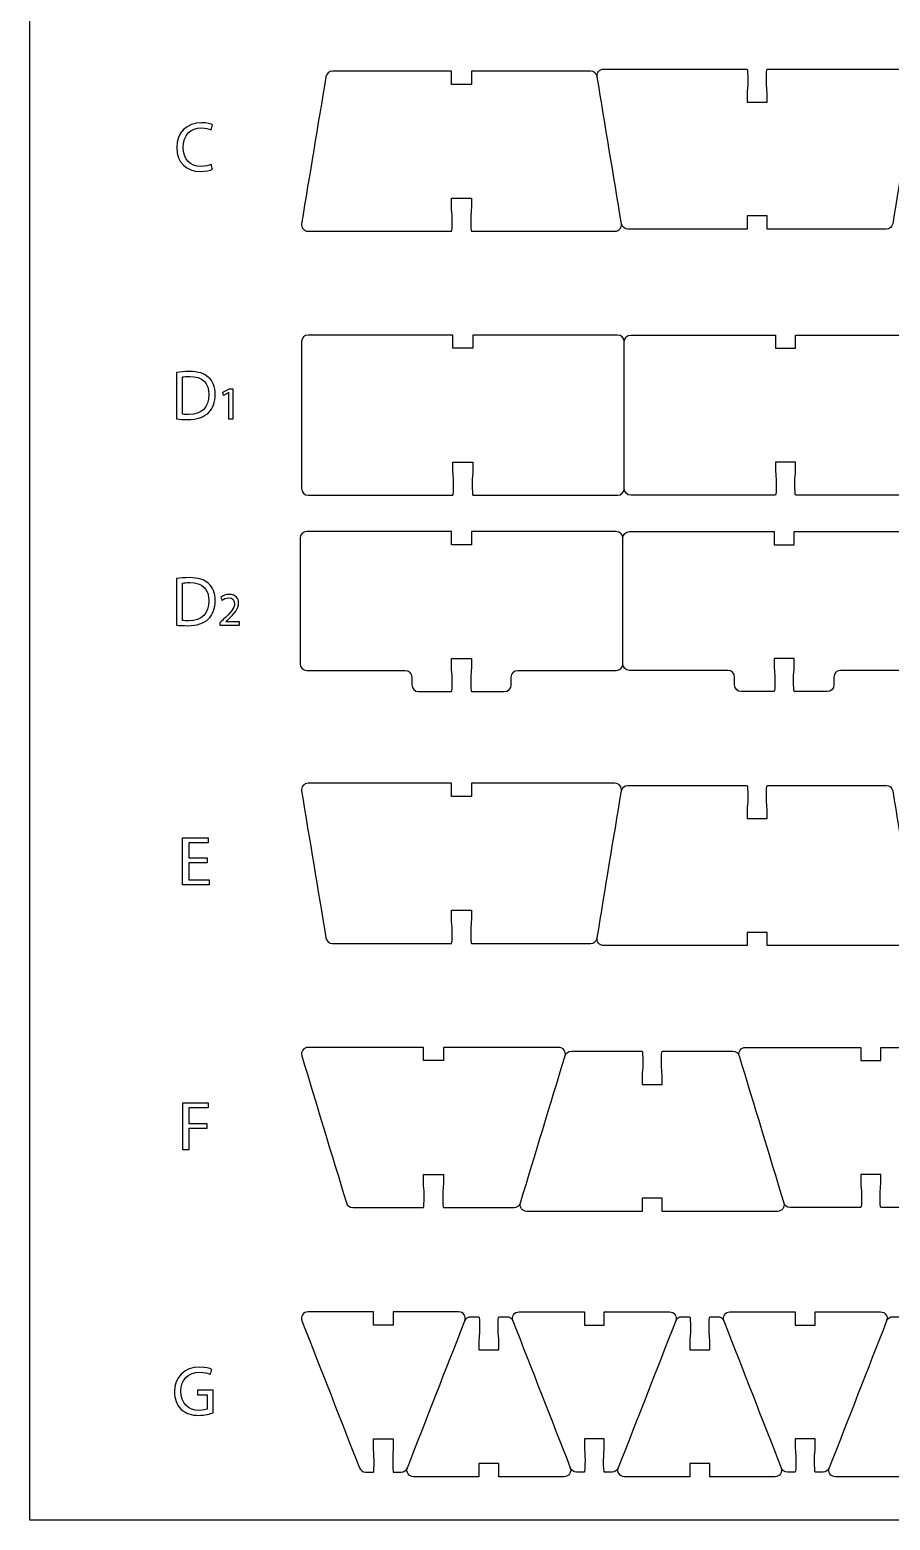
# Model space of a CAD drawing. Extents: x 0 to 580, y 0 to 450.
# Drawn here: x 0.2 to 130, y 0.2 to 225.2 of the extents above; entities that cross this region are included whole.
import ezdxf

# ---------------------------------------------------------------- set-up
doc = ezdxf.new("R2010")
doc.units = 0
doc.header["$MEASUREMENT"] = 0
doc.layers.add('DEFAULT', color=18, linetype='CONTINUOUS')

msp = doc.modelspace()

# ---------------------------------------------------------------- linework, layer by layer
at = {"layer": 'DEFAULT', "color": 18}
msp.add_lwpolyline([(580.18, 0.18), (0.18, 0.18), (0.18, 450.18), (580.18, 450.18)], close=True, dxfattribs=at)
at = {"layer": 'DEFAULT', "color": 6}
for points in [[(30.22, 170.42), (30.2, 170.42), (29.41, 169.98), (29.29, 170.46), (30.29, 170.99), (30.82, 170.99), (30.82, 166.41), (30.22, 166.41)], [(26.92, 99.41), (24.15, 99.41), (24.15, 96.84), (27.24, 96.84), (27.24, 96.07), (23.23, 96.07), (23.23, 103.2), (27.08, 103.2), (27.08, 102.43), (24.15, 102.43), (24.15, 100.18), (26.92, 100.18)], [(23.25, 63.2), (27.1, 63.2), (27.1, 62.43), (24.18, 62.43), (24.18, 60.06), (26.87, 60.06), (26.87, 59.3), (24.18, 59.3), (24.18, 56.07), (23.25, 56.07)]]:
    msp.add_lwpolyline(points, close=True, dxfattribs=at)
at = {"layer": 'DEFAULT', "color": 1}
for points, knots in [([(63.81, 216.93), (64.81, 216.93), (65.81, 216.93), (66.81, 216.93), (66.81, 217.59), (66.81, 218.26), (66.81, 218.93), (72.81, 218.93), (78.8, 218.93), (84.79, 218.93), (85.28, 218.93), (85.7, 218.58), (85.78, 218.1), (87, 210.7), (88.22, 203.31), (89.45, 195.91), (89.55, 195.31), (89.08, 194.76), (88.46, 194.76), (81.25, 194.76), (74.03, 194.76), (66.81, 194.76), (66.76, 194.76), (66.71, 195.54), (66.71, 196.51), (66.71, 197.47), (66.81, 198.08), (66.81, 198.26), (66.81, 198.75), (66.81, 199.25), (66.81, 199.75), (65.81, 199.75), (64.81, 199.75), (63.81, 199.75), (63.81, 199.25), (63.81, 198.75), (63.81, 198.26), (63.81, 198.08), (63.91, 197.47), (63.91, 196.51), (63.91, 195.54), (63.87, 194.76), (63.81, 194.76), (56.6, 194.76), (49.38, 194.76), (42.16, 194.76), (41.55, 194.76), (41.08, 195.31), (41.18, 195.91), (42.4, 203.31), (43.63, 210.7), (44.85, 218.1), (44.93, 218.58), (45.35, 218.93), (45.83, 218.93), (51.83, 218.93), (57.82, 218.93), (63.81, 218.93), (63.81, 218.26), (63.81, 217.59), (63.81, 216.93)], [5.67, 5.67, 5.67, 5.67, 14.17, 14.17, 14.17, 19.84, 19.84, 19.84, 70.81, 70.81, 70.81, 71.81, 71.81, 71.81, 135.545881, 135.545881, 135.545881, 136.545881, 136.545881, 136.545881, 197.915881, 197.915881, 197.915881, 198.915881, 198.915881, 198.915881, 199.915881, 199.915881, 199.915881, 204.165881, 204.165881, 204.165881, 212.665881, 212.665881, 212.665881, 216.915881, 216.915881, 216.915881, 217.915881, 217.915881, 217.915881, 218.915881, 218.915881, 218.915881, 280.285881, 280.285881, 280.285881, 281.285881, 281.285881, 281.285881, 345.021762, 345.021762, 345.021762, 346.021762, 346.021762, 346.021762, 396.991762, 396.991762, 396.991762, 402.661762, 402.661762, 402.661762, 402.661762]), ([(85.78, 218.1), (85.68, 218.7), (86.15, 219.25), (86.76, 219.25), (93.98, 219.25), (101.19, 219.25), (108.41, 219.25), (108.46, 219.25), (108.51, 218.47), (108.51, 217.5), (108.51, 216.54), (108.41, 215.93), (108.41, 215.75), (108.41, 215.25), (108.41, 214.75), (108.41, 214.25), (109.41, 214.25), (110.41, 214.25), (111.41, 214.25), (111.41, 214.75), (111.41, 215.25), (111.41, 215.75), (111.41, 215.93), (111.31, 216.54), (111.31, 217.5), (111.31, 218.47), (111.35, 219.25), (111.41, 219.25), (118.62, 219.25), (125.84, 219.25), (133.06, 219.25), (133.67, 219.25), (134.14, 218.7), (134.04, 218.1), (132.82, 210.7), (131.59, 203.31), (130.37, 195.91), (130.29, 195.43), (129.88, 195.08), (129.39, 195.08), (123.4, 195.08), (117.4, 195.08), (111.41, 195.08), (111.41, 195.75), (111.41, 196.41), (111.41, 197.08), (110.41, 197.08), (109.41, 197.08), (108.41, 197.08), (108.41, 196.41), (108.41, 195.75), (108.41, 195.08), (102.42, 195.08), (96.42, 195.08), (90.43, 195.08), (89.94, 195.08), (89.53, 195.43), (89.45, 195.91)], [0, 0, 0, 0, 1, 1, 1, 62.37, 62.37, 62.37, 63.37, 63.37, 63.37, 64.37, 64.37, 64.37, 68.62, 68.62, 68.62, 77.12, 77.12, 77.12, 81.37, 81.37, 81.37, 82.37, 82.37, 82.37, 83.37, 83.37, 83.37, 144.74, 144.74, 144.74, 145.74, 145.74, 145.74, 209.475881, 209.475881, 209.475881, 210.475881, 210.475881, 210.475881, 261.445881, 261.445881, 261.445881, 267.115881, 267.115881, 267.115881, 275.615881, 275.615881, 275.615881, 281.285881, 281.285881, 281.285881, 332.255881, 332.255881, 332.255881, 333.255881, 333.255881, 333.255881, 333.255881]), ([(64.02, 177.09), (65.02, 177.09), (66.02, 177.09), (67.02, 177.09), (67.02, 177.76), (67.02, 178.43), (67.02, 179.09), (74.3, 179.09), (81.59, 179.09), (88.87, 179.09), (89.42, 179.09), (89.86, 178.65), (89.86, 178.1), (89.86, 170.7), (89.86, 163.31), (89.86, 155.91), (89.86, 155.36), (89.42, 154.92), (88.87, 154.92), (81.59, 154.92), (74.3, 154.92), (67.02, 154.92), (66.96, 154.92), (66.92, 155.7), (66.92, 156.67), (66.92, 157.64), (67.02, 158.25), (67.02, 158.42), (67.02, 158.92), (67.02, 159.42), (67.02, 159.92), (66.02, 159.92), (65.02, 159.92), (64.02, 159.92), (64.02, 159.42), (64.02, 158.92), (64.02, 158.42), (64.02, 158.25), (64.12, 157.64), (64.12, 156.67), (64.12, 155.7), (64.07, 154.92), (64.02, 154.92), (56.73, 154.92), (49.45, 154.92), (42.16, 154.92), (41.61, 154.92), (41.17, 155.36), (41.17, 155.91), (41.17, 163.31), (41.17, 170.7), (41.17, 178.1), (41.17, 178.65), (41.61, 179.09), (42.16, 179.09), (49.45, 179.09), (56.73, 179.09), (64.02, 179.09), (64.02, 178.43), (64.02, 177.76), (64.02, 177.09)], [5.67, 5.67, 5.67, 5.67, 14.17, 14.17, 14.17, 19.84, 19.84, 19.84, 81.79, 81.79, 81.79, 82.79, 82.79, 82.79, 145.67, 145.67, 145.67, 146.67, 146.67, 146.67, 208.62, 208.62, 208.62, 209.62, 209.62, 209.62, 210.62, 210.62, 210.62, 214.87, 214.87, 214.87, 223.37, 223.37, 223.37, 227.62, 227.62, 227.62, 228.62, 228.62, 228.62, 229.62, 229.62, 229.62, 291.57, 291.57, 291.57, 292.57, 292.57, 292.57, 355.45, 355.45, 355.45, 356.45, 356.45, 356.45, 418.4, 418.4, 418.4, 424.07, 424.07, 424.07, 424.07]), ([(89.86, 178.1), (89.86, 178.65), (90.31, 179.09), (90.86, 179.09), (98.14, 179.09), (105.43, 179.09), (112.71, 179.09), (112.71, 178.43), (112.71, 177.76), (112.71, 177.09), (113.71, 177.09), (114.71, 177.09), (115.71, 177.09), (115.71, 177.76), (115.71, 178.43), (115.71, 179.09), (123, 179.09), (130.28, 179.09), (137.57, 179.09), (138.12, 179.09), (138.56, 178.65), (138.56, 178.1), (138.56, 170.7), (138.56, 163.31), (138.56, 155.91), (138.56, 155.36), (138.12, 154.92), (137.57, 154.92), (130.28, 154.92), (123, 154.92), (115.71, 154.92), (115.66, 154.92), (115.61, 155.7), (115.61, 156.67), (115.61, 157.64), (115.71, 158.25), (115.71, 158.42), (115.71, 158.92), (115.71, 159.42), (115.71, 159.92), (114.71, 159.92), (113.71, 159.92), (112.71, 159.92), (112.71, 159.42), (112.71, 158.92), (112.71, 158.42), (112.71, 158.25), (112.81, 157.64), (112.81, 156.67), (112.81, 155.7), (112.77, 154.92), (112.71, 154.92), (105.43, 154.92), (98.14, 154.92), (90.86, 154.92), (90.31, 154.92), (89.86, 155.36), (89.86, 155.91)], [0, 0, 0, 0, 1, 1, 1, 62.95, 62.95, 62.95, 68.62, 68.62, 68.62, 77.12, 77.12, 77.12, 82.79, 82.79, 82.79, 144.74, 144.74, 144.74, 145.74, 145.74, 145.74, 208.62, 208.62, 208.62, 209.62, 209.62, 209.62, 271.57, 271.57, 271.57, 272.57, 272.57, 272.57, 273.57, 273.57, 273.57, 277.82, 277.82, 277.82, 286.32, 286.32, 286.32, 290.57, 290.57, 290.57, 291.57, 291.57, 291.57, 292.57, 292.57, 292.57, 354.52, 354.52, 354.52, 355.52, 355.52, 355.52, 355.52]), ([(89.66, 148.44), (89.66, 142.12), (89.66, 135.79), (89.66, 129.47), (89.66, 128.91), (89.22, 128.47), (88.66, 128.47), (83.71, 128.47), (78.76, 128.47), (73.82, 128.47), (73.26, 128.47), (72.81, 128.02), (72.81, 127.47), (72.81, 127.07), (72.81, 126.67), (72.81, 126.27), (72.81, 125.71), (72.37, 125.27), (71.81, 125.27), (70.15, 125.27), (68.48, 125.27), (66.81, 125.27), (66.76, 125.27), (66.71, 126.05), (66.71, 127.02), (66.71, 127.98), (66.81, 128.59), (66.81, 128.77), (66.81, 129.26), (66.81, 129.76), (66.81, 130.26), (65.81, 130.26), (64.81, 130.26), (63.81, 130.26), (63.81, 129.76), (63.81, 129.26), (63.81, 128.77), (63.81, 128.59), (63.91, 127.98), (63.91, 127.02), (63.91, 126.05), (63.87, 125.27), (63.81, 125.27), (62.15, 125.27), (60.48, 125.27), (58.81, 125.27), (58.26, 125.27), (57.82, 125.71), (57.82, 126.27), (57.82, 126.67), (57.82, 127.07), (57.82, 127.47), (57.82, 128.02), (57.37, 128.47), (56.81, 128.47), (51.87, 128.47), (46.92, 128.47), (41.97, 128.47), (41.41, 128.47), (40.96, 128.91), (40.96, 129.47), (40.96, 135.79), (40.96, 142.12), (40.96, 148.44), (40.96, 148.99), (41.41, 149.44), (41.96, 149.44), (49.24, 149.44), (56.53, 149.44), (63.81, 149.44), (63.81, 148.77), (63.81, 148.1), (63.81, 147.44), (64.81, 147.44), (65.81, 147.44), (66.81, 147.44), (66.81, 148.1), (66.81, 148.77), (66.81, 149.44), (74.1, 149.44), (81.38, 149.44), (88.67, 149.44), (89.22, 149.44), (89.66, 148.99), (89.66, 148.44)], [1, 1, 1, 1, 54.79, 54.79, 54.79, 55.79, 55.79, 55.79, 97.88, 97.88, 97.88, 98.88, 98.88, 98.88, 102.28, 102.28, 102.28, 103.28, 103.28, 103.28, 117.46, 117.46, 117.46, 118.46, 118.46, 118.46, 119.46, 119.46, 119.46, 123.71, 123.71, 123.71, 132.21, 132.21, 132.21, 136.46, 136.46, 136.46, 137.46, 137.46, 137.46, 138.46, 138.46, 138.46, 152.63, 152.63, 152.63, 153.63, 153.63, 153.63, 157.03, 157.03, 157.03, 158.03, 158.03, 158.03, 200.12, 200.12, 200.12, 201.12, 201.12, 201.12, 254.91, 254.91, 254.91, 255.91, 255.91, 255.91, 317.86, 317.86, 317.86, 323.53, 323.53, 323.53, 332.03, 332.03, 332.03, 337.7, 337.7, 337.7, 399.65, 399.65, 399.65, 400.65, 400.65, 400.65, 400.65]), ([(89.66, 148.44), (89.66, 148.99), (90.11, 149.44), (90.66, 149.44), (97.94, 149.44), (105.23, 149.44), (112.51, 149.44), (112.51, 148.77), (112.51, 148.1), (112.51, 147.44), (113.51, 147.44), (114.51, 147.44), (115.51, 147.44), (115.51, 148.1), (115.51, 148.77), (115.51, 149.44), (122.79, 149.44), (130.08, 149.44), (137.36, 149.44), (137.91, 149.44), (138.36, 148.99), (138.36, 148.44), (138.36, 142.12), (138.36, 135.79), (138.36, 129.47), (138.36, 128.91), (137.91, 128.47), (137.36, 128.47), (132.41, 128.47), (127.46, 128.47), (122.51, 128.47), (121.96, 128.47), (121.51, 128.02), (121.51, 127.47), (121.51, 127.07), (121.51, 126.67), (121.51, 126.27), (121.51, 125.71), (121.06, 125.27), (120.51, 125.27), (118.84, 125.27), (117.18, 125.27), (115.51, 125.27), (115.46, 125.27), (115.41, 126.05), (115.41, 127.02), (115.41, 127.98), (115.51, 128.59), (115.51, 128.77), (115.51, 129.26), (115.51, 129.76), (115.51, 130.26), (114.51, 130.26), (113.51, 130.26), (112.51, 130.26), (112.51, 129.76), (112.51, 129.26), (112.51, 128.77), (112.51, 128.59), (112.61, 127.98), (112.61, 127.02), (112.61, 126.05), (112.56, 125.27), (112.51, 125.27), (110.84, 125.27), (109.18, 125.27), (107.51, 125.27), (106.96, 125.27), (106.51, 125.71), (106.51, 126.27), (106.51, 126.67), (106.51, 127.07), (106.51, 127.47), (106.51, 128.02), (106.07, 128.47), (105.51, 128.47), (100.56, 128.47), (95.61, 128.47), (90.66, 128.47), (90.11, 128.47), (89.66, 128.91), (89.66, 129.47)], [0, 0, 0, 0, 1, 1, 1, 62.95, 62.95, 62.95, 68.62, 68.62, 68.62, 77.12, 77.12, 77.12, 82.79, 82.79, 82.79, 144.74, 144.74, 144.74, 145.74, 145.74, 145.74, 199.53, 199.53, 199.53, 200.53, 200.53, 200.53, 242.62, 242.62, 242.62, 243.62, 243.62, 243.62, 247.02, 247.02, 247.02, 248.02, 248.02, 248.02, 262.2, 262.2, 262.2, 263.2, 263.2, 263.2, 264.2, 264.2, 264.2, 268.45, 268.45, 268.45, 276.95, 276.95, 276.95, 281.2, 281.2, 281.2, 282.2, 282.2, 282.2, 283.2, 283.2, 283.2, 297.37, 297.37, 297.37, 298.37, 298.37, 298.37, 301.77, 301.77, 301.77, 302.77, 302.77, 302.77, 344.86, 344.86, 344.86, 345.86, 345.86, 345.86, 345.86]), ([(63.81, 109.43), (64.81, 109.43), (65.81, 109.43), (66.81, 109.43), (66.81, 110.09), (66.81, 110.76), (66.81, 111.42), (74.03, 111.42), (81.25, 111.42), (88.46, 111.42), (89.08, 111.42), (89.55, 110.87), (89.44, 110.27), (88.22, 102.87), (87, 95.48), (85.78, 88.08), (85.69, 87.6), (85.28, 87.25), (84.79, 87.25), (78.8, 87.25), (72.81, 87.25), (66.81, 87.25), (66.76, 87.25), (66.71, 88.03), (66.71, 89), (66.71, 89.97), (66.81, 90.58), (66.81, 90.75), (66.81, 91.25), (66.81, 91.75), (66.81, 92.25), (65.81, 92.25), (64.81, 92.25), (63.81, 92.25), (63.81, 91.75), (63.81, 91.25), (63.81, 90.75), (63.81, 90.58), (63.91, 89.97), (63.91, 89), (63.91, 88.03), (63.87, 87.25), (63.81, 87.25), (57.82, 87.25), (51.83, 87.25), (45.83, 87.25), (45.35, 87.25), (44.93, 87.6), (44.85, 88.08), (43.63, 95.48), (42.4, 102.87), (41.18, 110.27), (41.08, 110.87), (41.55, 111.42), (42.16, 111.42), (49.38, 111.42), (56.6, 111.42), (63.81, 111.42), (63.81, 110.76), (63.81, 110.09), (63.81, 109.43)], [5.66, 5.66, 5.66, 5.66, 14.17, 14.17, 14.17, 19.83, 19.83, 19.83, 81.2, 81.2, 81.2, 82.2, 82.2, 82.2, 145.934248, 145.934248, 145.934248, 146.934248, 146.934248, 146.934248, 197.894248, 197.894248, 197.894248, 198.894248, 198.894248, 198.894248, 199.894248, 199.894248, 199.894248, 204.154248, 204.154248, 204.154248, 212.664248, 212.664248, 212.664248, 216.924248, 216.924248, 216.924248, 217.924248, 217.924248, 217.924248, 218.924248, 218.924248, 218.924248, 269.884248, 269.884248, 269.884248, 270.884248, 270.884248, 270.884248, 334.618497, 334.618497, 334.618497, 335.618497, 335.618497, 335.618497, 396.988497, 396.988497, 396.988497, 402.648497, 402.648497, 402.648497, 402.648497]), ([(89.44, 110.27), (89.53, 110.75), (89.94, 111.1), (90.43, 111.1), (96.42, 111.1), (102.41, 111.1), (108.41, 111.1), (108.46, 111.1), (108.51, 110.32), (108.51, 109.35), (108.51, 108.38), (108.41, 107.77), (108.41, 107.6), (108.41, 107.1), (108.41, 106.6), (108.41, 106.1), (109.41, 106.1), (110.41, 106.1), (111.41, 106.1), (111.41, 106.6), (111.41, 107.1), (111.41, 107.6), (111.41, 107.77), (111.31, 108.38), (111.31, 109.35), (111.31, 110.32), (111.35, 111.1), (111.41, 111.1), (117.4, 111.1), (123.39, 111.1), (129.39, 111.1), (129.87, 111.1), (130.29, 110.75), (130.37, 110.27), (131.59, 102.87), (132.82, 95.48), (134.04, 88.08), (134.14, 87.48), (133.67, 86.93), (133.06, 86.93), (125.84, 86.93), (118.63, 86.93), (111.41, 86.93), (111.41, 87.59), (111.41, 88.26), (111.41, 88.92), (110.41, 88.92), (109.41, 88.92), (108.41, 88.92), (108.41, 88.26), (108.41, 87.59), (108.41, 86.93), (101.19, 86.93), (93.97, 86.93), (86.76, 86.93), (86.14, 86.93), (85.67, 87.48), (85.78, 88.08)], [0, 0, 0, 0, 1, 1, 1, 51.96, 51.96, 51.96, 52.96, 52.96, 52.96, 53.96, 53.96, 53.96, 58.22, 58.22, 58.22, 66.73, 66.73, 66.73, 70.99, 70.99, 70.99, 71.99, 71.99, 71.99, 72.99, 72.99, 72.99, 123.95, 123.95, 123.95, 124.95, 124.95, 124.95, 188.684248, 188.684248, 188.684248, 189.684248, 189.684248, 189.684248, 251.054248, 251.054248, 251.054248, 256.714248, 256.714248, 256.714248, 265.224248, 265.224248, 265.224248, 270.884248, 270.884248, 270.884248, 332.254248, 332.254248, 332.254248, 333.254248, 333.254248, 333.254248, 333.254248]), ([(59.57, 69.55), (60.57, 69.55), (61.57, 69.55), (62.57, 69.55), (62.57, 70.22), (62.57, 70.89), (62.57, 71.55), (68.38, 71.55), (74.18, 71.55), (79.98, 71.55), (80.65, 71.55), (81.13, 70.91), (80.94, 70.27), (78.69, 62.87), (76.45, 55.48), (74.21, 48.09), (74.08, 47.67), (73.7, 47.38), (73.26, 47.38), (69.7, 47.38), (66.14, 47.38), (62.57, 47.38), (62.52, 47.38), (62.47, 48.16), (62.47, 49.13), (62.47, 50.1), (62.57, 50.71), (62.57, 50.88), (62.57, 51.38), (62.57, 51.88), (62.57, 52.38), (61.57, 52.38), (60.57, 52.38), (59.57, 52.38), (59.57, 51.88), (59.57, 51.38), (59.57, 50.88), (59.57, 50.71), (59.68, 50.1), (59.68, 49.13), (59.68, 48.16), (59.63, 47.38), (59.57, 47.38), (56.01, 47.38), (52.45, 47.38), (48.89, 47.38), (48.45, 47.38), (48.07, 47.67), (47.94, 48.09), (45.7, 55.48), (43.45, 62.87), (41.21, 70.27), (41.02, 70.91), (41.5, 71.55), (42.16, 71.55), (47.97, 71.55), (53.77, 71.55), (59.57, 71.55), (59.57, 70.89), (59.57, 70.22), (59.57, 69.55)], [5.66, 5.66, 5.66, 5.66, 14.17, 14.17, 14.17, 19.83, 19.83, 19.83, 69.18, 69.18, 69.18, 70.18, 70.18, 70.18, 135.878568, 135.878568, 135.878568, 136.878568, 136.878568, 136.878568, 167.158568, 167.158568, 167.158568, 168.158568, 168.158568, 168.158568, 169.158568, 169.158568, 169.158568, 173.418568, 173.418568, 173.418568, 181.928568, 181.928568, 181.928568, 186.188568, 186.188568, 186.188568, 187.188568, 187.188568, 187.188568, 188.188568, 188.188568, 188.188568, 218.468568, 218.468568, 218.468568, 219.468568, 219.468568, 219.468568, 285.167135, 285.167135, 285.167135, 286.167135, 286.167135, 286.167135, 335.517135, 335.517135, 335.517135, 341.177135, 341.177135, 341.177135, 341.177135]), ([(80.94, 70.27), (81.06, 70.69), (81.45, 70.98), (81.89, 70.98), (85.45, 70.98), (89.01, 70.98), (92.57, 70.98), (92.63, 70.98), (92.67, 70.19), (92.67, 69.23), (92.67, 68.26), (92.57, 67.65), (92.57, 67.48), (92.57, 66.98), (92.57, 66.47), (92.57, 65.97), (93.57, 65.97), (94.57, 65.97), (95.57, 65.97), (95.57, 66.47), (95.57, 66.98), (95.57, 67.48), (95.57, 67.65), (95.47, 68.26), (95.47, 69.23), (95.47, 70.19), (95.52, 70.98), (95.57, 70.98), (99.13, 70.98), (102.7, 70.98), (106.26, 70.98), (106.69, 70.98), (107.08, 70.69), (107.21, 70.27), (109.45, 62.87), (111.69, 55.48), (113.94, 48.09), (114.13, 47.45), (113.65, 46.8), (112.98, 46.8), (107.18, 46.8), (101.38, 46.8), (95.57, 46.8), (95.57, 47.47), (95.57, 48.13), (95.57, 48.8), (94.57, 48.8), (93.57, 48.8), (92.57, 48.8), (92.57, 48.13), (92.57, 47.47), (92.57, 46.8), (86.77, 46.8), (80.97, 46.8), (75.16, 46.8), (74.5, 46.8), (74.02, 47.45), (74.21, 48.09)], [0, 0, 0, 0, 1, 1, 1, 31.28, 31.28, 31.28, 32.28, 32.28, 32.28, 33.28, 33.28, 33.28, 37.54, 37.54, 37.54, 46.05, 46.05, 46.05, 50.31, 50.31, 50.31, 51.31, 51.31, 51.31, 52.31, 52.31, 52.31, 82.59, 82.59, 82.59, 83.59, 83.59, 83.59, 149.288568, 149.288568, 149.288568, 150.288568, 150.288568, 150.288568, 199.638568, 199.638568, 199.638568, 205.298568, 205.298568, 205.298568, 213.808568, 213.808568, 213.808568, 219.468568, 219.468568, 219.468568, 268.818568, 268.818568, 268.818568, 269.818568, 269.818568, 269.818568, 269.818568]), ([(107.21, 70.27), (107.01, 70.91), (107.49, 71.55), (108.16, 71.55), (113.96, 71.55), (119.77, 71.55), (125.57, 71.55), (125.57, 70.89), (125.57, 70.22), (125.57, 69.55), (126.57, 69.55), (127.57, 69.55), (128.57, 69.55), (128.57, 70.22), (128.57, 70.89), (128.57, 71.55), (134.38, 71.55), (140.18, 71.55), (145.98, 71.55), (146.65, 71.55), (147.13, 70.91), (146.93, 70.27), (144.69, 62.87), (142.45, 55.48), (140.21, 48.09), (140.08, 47.67), (139.7, 47.38), (139.25, 47.38), (135.69, 47.38), (132.13, 47.38), (128.57, 47.38), (128.52, 47.38), (128.47, 48.16), (128.47, 49.13), (128.47, 50.1), (128.57, 50.71), (128.57, 50.88), (128.57, 51.38), (128.57, 51.88), (128.57, 52.38), (127.57, 52.38), (126.57, 52.38), (125.57, 52.38), (125.57, 51.88), (125.57, 51.38), (125.57, 50.88), (125.57, 50.71), (125.67, 50.1), (125.67, 49.13), (125.67, 48.16), (125.63, 47.38), (125.57, 47.38), (122.01, 47.38), (118.45, 47.38), (114.89, 47.38), (114.45, 47.38), (114.06, 47.67), (113.94, 48.09)], [0, 0, 0, 0, 1, 1, 1, 50.35, 50.35, 50.35, 56.01, 56.01, 56.01, 64.52, 64.52, 64.52, 70.18, 70.18, 70.18, 119.53, 119.53, 119.53, 120.53, 120.53, 120.53, 186.228568, 186.228568, 186.228568, 187.228568, 187.228568, 187.228568, 217.508568, 217.508568, 217.508568, 218.508568, 218.508568, 218.508568, 219.508568, 219.508568, 219.508568, 223.768568, 223.768568, 223.768568, 232.278568, 232.278568, 232.278568, 236.538568, 236.538568, 236.538568, 237.538568, 237.538568, 237.538568, 238.538568, 238.538568, 238.538568, 268.818568, 268.818568, 268.818568, 269.818568, 269.818568, 269.818568, 269.818568]), ([(52.03, 29.63), (53.02, 29.63), (54.02, 29.63), (55.02, 29.63), (55.02, 30.3), (55.02, 30.96), (55.02, 31.63), (58.31, 31.63), (61.6, 31.63), (64.89, 31.63), (65.59, 31.63), (66.07, 30.92), (65.82, 30.27), (62.93, 22.88), (60.04, 15.48), (57.15, 8.09), (57, 7.71), (56.63, 7.45), (56.22, 7.45), (55.82, 7.45), (55.42, 7.45), (55.02, 7.45), (54.97, 7.45), (54.93, 8.24), (54.93, 9.2), (54.93, 10.17), (55.02, 10.78), (55.02, 10.95), (55.02, 11.46), (55.02, 11.96), (55.02, 12.46), (54.02, 12.46), (53.02, 12.46), (52.03, 12.46), (52.03, 11.96), (52.03, 11.46), (52.03, 10.95), (52.03, 10.78), (52.12, 10.17), (52.12, 9.2), (52.12, 8.24), (52.08, 7.45), (52.03, 7.45), (51.63, 7.45), (51.23, 7.45), (50.83, 7.45), (50.42, 7.45), (50.05, 7.71), (49.9, 8.09), (47.01, 15.48), (44.13, 22.88), (41.24, 30.27), (40.98, 30.92), (41.46, 31.63), (42.16, 31.63), (45.45, 31.63), (48.74, 31.63), (52.03, 31.63), (52.03, 30.96), (52.03, 30.3), (52.03, 29.63)], [5.66, 5.66, 5.66, 5.66, 14.16, 14.16, 14.16, 19.82, 19.82, 19.82, 47.78, 47.78, 47.78, 48.78, 48.78, 48.78, 116.280532, 116.280532, 116.280532, 117.280532, 117.280532, 117.280532, 120.670532, 120.670532, 120.670532, 121.670532, 121.670532, 121.670532, 122.670532, 122.670532, 122.670532, 126.930532, 126.930532, 126.930532, 135.430532, 135.430532, 135.430532, 139.690532, 139.690532, 139.690532, 140.690532, 140.690532, 140.690532, 141.690532, 141.690532, 141.690532, 145.080532, 145.080532, 145.080532, 146.080532, 146.080532, 146.080532, 213.577424, 213.577424, 213.577424, 214.577424, 214.577424, 214.577424, 242.537424, 242.537424, 242.537424, 248.197424, 248.197424, 248.197424, 248.197424]), ([(73.06, 30.27), (72.8, 30.92), (73.29, 31.63), (73.99, 31.63), (77.27, 31.63), (80.56, 31.63), (83.85, 31.63), (83.85, 30.96), (83.85, 30.3), (83.85, 29.63), (84.85, 29.63), (85.85, 29.63), (86.85, 29.63), (86.85, 30.3), (86.85, 30.96), (86.85, 31.63), (90.14, 31.63), (93.42, 31.63), (96.71, 31.63), (97.41, 31.63), (97.89, 30.92), (97.64, 30.27), (94.75, 22.88), (91.86, 15.48), (88.97, 8.09), (88.82, 7.71), (88.46, 7.45), (88.04, 7.45), (87.65, 7.45), (87.25, 7.45), (86.85, 7.45), (86.8, 7.45), (86.75, 8.24), (86.75, 9.2), (86.75, 10.17), (86.85, 10.78), (86.85, 10.95), (86.85, 11.46), (86.85, 11.96), (86.85, 12.46), (85.85, 12.46), (84.85, 12.46), (83.85, 12.46), (83.85, 11.96), (83.85, 11.46), (83.85, 10.95), (83.85, 10.78), (83.95, 10.17), (83.95, 9.2), (83.95, 8.24), (83.91, 7.45), (83.85, 7.45), (83.45, 7.45), (83.05, 7.45), (82.65, 7.45), (82.24, 7.45), (81.87, 7.71), (81.73, 8.09)], [0, 0, 0, 0, 1, 1, 1, 28.96, 28.96, 28.96, 34.62, 34.62, 34.62, 43.12, 43.12, 43.12, 48.78, 48.78, 48.78, 76.74, 76.74, 76.74, 77.74, 77.74, 77.74, 145.240532, 145.240532, 145.240532, 146.240532, 146.240532, 146.240532, 149.630532, 149.630532, 149.630532, 150.630532, 150.630532, 150.630532, 151.630532, 151.630532, 151.630532, 155.890532, 155.890532, 155.890532, 164.390532, 164.390532, 164.390532, 168.650532, 168.650532, 168.650532, 169.650532, 169.650532, 169.650532, 170.650532, 170.650532, 170.650532, 174.040532, 174.040532, 174.040532, 175.040532, 175.040532, 175.040532, 175.040532]), ([(104.89, 30.27), (104.63, 30.92), (105.11, 31.63), (105.81, 31.63), (109.1, 31.63), (112.39, 31.63), (115.67, 31.63), (115.67, 30.96), (115.67, 30.3), (115.67, 29.63), (116.67, 29.63), (117.67, 29.63), (118.67, 29.63), (118.67, 30.3), (118.67, 30.96), (118.67, 31.63), (121.96, 31.63), (125.25, 31.63), (128.54, 31.63), (129.24, 31.63), (129.72, 30.92), (129.46, 30.27), (126.57, 22.88), (123.69, 15.48), (120.8, 8.09), (120.65, 7.71), (120.28, 7.45), (119.87, 7.45), (119.47, 7.45), (119.07, 7.45), (118.67, 7.45), (118.62, 7.45), (118.57, 8.24), (118.57, 9.2), (118.57, 10.17), (118.67, 10.78), (118.67, 10.95), (118.67, 11.46), (118.67, 11.96), (118.67, 12.46), (117.67, 12.46), (116.67, 12.46), (115.67, 12.46), (115.67, 11.96), (115.67, 11.46), (115.67, 10.95), (115.67, 10.78), (115.77, 10.17), (115.77, 9.2), (115.77, 8.24), (115.73, 7.45), (115.67, 7.45), (115.27, 7.45), (114.88, 7.45), (114.48, 7.45), (114.07, 7.45), (113.7, 7.71), (113.55, 8.09)], [0, 0, 0, 0, 1, 1, 1, 28.96, 28.96, 28.96, 34.62, 34.62, 34.62, 43.12, 43.12, 43.12, 48.78, 48.78, 48.78, 76.74, 76.74, 76.74, 77.74, 77.74, 77.74, 145.240532, 145.240532, 145.240532, 146.240532, 146.240532, 146.240532, 149.630532, 149.630532, 149.630532, 150.630532, 150.630532, 150.630532, 151.630532, 151.630532, 151.630532, 155.890532, 155.890532, 155.890532, 164.390532, 164.390532, 164.390532, 168.650532, 168.650532, 168.650532, 169.650532, 169.650532, 169.650532, 170.650532, 170.650532, 170.650532, 174.040532, 174.040532, 174.040532, 175.040532, 175.040532, 175.040532, 175.040532]), ([(65.82, 30.27), (65.96, 30.65), (66.33, 30.9), (66.74, 30.9), (67.14, 30.9), (67.54, 30.9), (67.94, 30.9), (67.99, 30.9), (68.04, 30.12), (68.04, 29.15), (68.04, 28.19), (67.94, 27.58), (67.94, 27.4), (67.94, 26.9), (67.94, 26.4), (67.94, 25.9), (68.94, 25.9), (69.94, 25.9), (70.94, 25.9), (70.94, 26.4), (70.94, 26.9), (70.94, 27.4), (70.94, 27.58), (70.84, 28.19), (70.84, 29.15), (70.84, 30.12), (70.88, 30.9), (70.94, 30.9), (71.34, 30.9), (71.74, 30.9), (72.13, 30.9), (72.54, 30.9), (72.91, 30.65), (73.06, 30.27), (75.95, 22.88), (78.84, 15.48), (81.73, 8.09), (81.98, 7.44), (81.5, 6.73), (80.8, 6.73), (77.51, 6.73), (74.23, 6.73), (70.94, 6.73), (70.94, 7.4), (70.94, 8.06), (70.94, 8.73), (69.94, 8.73), (68.94, 8.73), (67.94, 8.73), (67.94, 8.06), (67.94, 7.4), (67.94, 6.73), (64.65, 6.73), (61.36, 6.73), (58.08, 6.73), (57.37, 6.73), (56.89, 7.44), (57.15, 8.09)], [0, 0, 0, 0, 1, 1, 1, 4.39, 4.39, 4.39, 5.39, 5.39, 5.39, 6.39, 6.39, 6.39, 10.65, 10.65, 10.65, 19.15, 19.15, 19.15, 23.41, 23.41, 23.41, 24.41, 24.41, 24.41, 25.41, 25.41, 25.41, 28.8, 28.8, 28.8, 29.8, 29.8, 29.8, 97.296893, 97.296893, 97.296893, 98.296893, 98.296893, 98.296893, 126.256893, 126.256893, 126.256893, 131.916893, 131.916893, 131.916893, 140.416893, 140.416893, 140.416893, 146.076893, 146.076893, 146.076893, 174.036893, 174.036893, 174.036893, 175.036893, 175.036893, 175.036893, 175.036893]), ([(97.64, 30.27), (97.79, 30.65), (98.15, 30.9), (98.57, 30.9), (98.97, 30.9), (99.36, 30.9), (99.76, 30.9), (99.82, 30.9), (99.86, 30.12), (99.86, 29.15), (99.86, 28.19), (99.76, 27.58), (99.76, 27.4), (99.76, 26.9), (99.76, 26.4), (99.76, 25.9), (100.76, 25.9), (101.76, 25.9), (102.76, 25.9), (102.76, 26.4), (102.76, 26.9), (102.76, 27.4), (102.76, 27.58), (102.66, 28.19), (102.66, 29.15), (102.66, 30.12), (102.71, 30.9), (102.76, 30.9), (103.16, 30.9), (103.56, 30.9), (103.96, 30.9), (104.37, 30.9), (104.74, 30.65), (104.89, 30.27), (107.77, 22.88), (110.66, 15.48), (113.55, 8.09), (113.81, 7.44), (113.32, 6.73), (112.63, 6.73), (109.34, 6.73), (106.05, 6.73), (102.76, 6.73), (102.76, 7.4), (102.76, 8.06), (102.76, 8.73), (101.76, 8.73), (100.76, 8.73), (99.76, 8.73), (99.76, 8.06), (99.76, 7.4), (99.76, 6.73), (96.48, 6.73), (93.19, 6.73), (89.9, 6.73), (89.2, 6.73), (88.72, 7.44), (88.97, 8.09)], [0, 0, 0, 0, 1, 1, 1, 4.39, 4.39, 4.39, 5.39, 5.39, 5.39, 6.39, 6.39, 6.39, 10.65, 10.65, 10.65, 19.15, 19.15, 19.15, 23.41, 23.41, 23.41, 24.41, 24.41, 24.41, 25.41, 25.41, 25.41, 28.8, 28.8, 28.8, 29.8, 29.8, 29.8, 97.296893, 97.296893, 97.296893, 98.296893, 98.296893, 98.296893, 126.256893, 126.256893, 126.256893, 131.916893, 131.916893, 131.916893, 140.416893, 140.416893, 140.416893, 146.076893, 146.076893, 146.076893, 174.036893, 174.036893, 174.036893, 175.036893, 175.036893, 175.036893, 175.036893]), ([(129.46, 30.27), (129.61, 30.65), (129.98, 30.9), (130.39, 30.9), (130.79, 30.9), (131.19, 30.9), (131.59, 30.9), (131.64, 30.9), (131.69, 30.12), (131.69, 29.15), (131.69, 28.19), (131.59, 27.58), (131.59, 27.4), (131.59, 26.9), (131.59, 26.4), (131.59, 25.9), (132.59, 25.9), (133.59, 25.9), (134.59, 25.9), (134.59, 26.4), (134.59, 26.9), (134.59, 27.4), (134.59, 27.58), (134.49, 28.19), (134.49, 29.15), (134.49, 30.12), (134.53, 30.9), (134.59, 30.9), (134.98, 30.9), (135.38, 30.9), (135.78, 30.9), (136.19, 30.9), (136.56, 30.65), (136.71, 30.27), (139.6, 22.88), (142.49, 15.48), (145.37, 8.09), (145.63, 7.44), (145.15, 6.73), (144.45, 6.73), (141.16, 6.73), (137.87, 6.73), (134.59, 6.73), (134.59, 7.4), (134.59, 8.06), (134.59, 8.73), (133.59, 8.73), (132.59, 8.73), (131.59, 8.73), (131.59, 8.06), (131.59, 7.4), (131.59, 6.73), (128.3, 6.73), (125.01, 6.73), (121.72, 6.73), (121.02, 6.73), (120.54, 7.44), (120.8, 8.09)], [0, 0, 0, 0, 1, 1, 1, 4.39, 4.39, 4.39, 5.39, 5.39, 5.39, 6.39, 6.39, 6.39, 10.65, 10.65, 10.65, 19.15, 19.15, 19.15, 23.41, 23.41, 23.41, 24.41, 24.41, 24.41, 25.41, 25.41, 25.41, 28.8, 28.8, 28.8, 29.8, 29.8, 29.8, 97.296893, 97.296893, 97.296893, 98.296893, 98.296893, 98.296893, 126.256893, 126.256893, 126.256893, 131.916893, 131.916893, 131.916893, 140.416893, 140.416893, 140.416893, 146.076893, 146.076893, 146.076893, 174.036893, 174.036893, 174.036893, 175.036893, 175.036893, 175.036893, 175.036893])]:
    msp.add_open_spline(points, degree=3, knots=knots, dxfattribs=at)
at = {"layer": 'DEFAULT', "color": 6}
for points, knots in [([(27.75, 204.13), (27.41, 203.96), (26.73, 203.79), (25.86, 203.79), (23.85, 203.79), (22.34, 205.06), (22.34, 207.4), (22.34, 209.63), (23.85, 211.15), (26.06, 211.15), (26.95, 211.15), (27.51, 210.96), (27.76, 210.83), (27.68, 210.58), (27.61, 210.33), (27.54, 210.08), (27.19, 210.25), (26.69, 210.37), (26.1, 210.37), (24.42, 210.37), (23.31, 209.31), (23.31, 207.43), (23.31, 205.69), (24.32, 204.56), (26.05, 204.56), (26.61, 204.56), (27.19, 204.68), (27.56, 204.86), (27.62, 204.62), (27.68, 204.37), (27.75, 204.13)], [2.138308, 2.138308, 2.138308, 2.138308, 3.138308, 3.138308, 3.138308, 4.138308, 4.138308, 4.138308, 5.138308, 5.138308, 5.138308, 6.138308, 6.138308, 6.138308, 8.360483, 8.360483, 8.360483, 9.360483, 9.360483, 9.360483, 10.360483, 10.360483, 10.360483, 11.360483, 11.360483, 11.360483, 12.360483, 12.360483, 12.360483, 14.498791, 14.498791, 14.498791, 14.498791]), ([(22.31, 173.44), (22.87, 173.53), (23.54, 173.59), (24.27, 173.59), (25.59, 173.59), (26.53, 173.29), (27.15, 172.7), (27.79, 172.12), (28.16, 171.3), (28.16, 170.14), (28.16, 168.98), (27.8, 168.03), (27.13, 167.37), (26.47, 166.7), (25.37, 166.34), (23.98, 166.34), (23.32, 166.34), (22.77, 166.38), (22.31, 166.43), (22.31, 168.77), (22.31, 171.11), (22.31, 173.44)], [19.889, 19.889, 19.889, 19.889, 20.889, 20.889, 20.889, 21.889, 21.889, 21.889, 22.889, 22.889, 22.889, 23.889, 23.889, 23.889, 24.889, 24.889, 24.889, 25.889, 25.889, 25.889, 45.778, 45.778, 45.778, 45.778]), ([(23.23, 167.14), (23.46, 167.09), (23.8, 167.08), (24.16, 167.08), (26.13, 167.08), (27.2, 168.18), (27.2, 170.11), (27.21, 171.79), (26.26, 172.86), (24.31, 172.86), (23.83, 172.86), (23.47, 172.82), (23.23, 172.77), (23.23, 170.89), (23.23, 169.01), (23.23, 167.14)], [15.959, 15.959, 15.959, 15.959, 16.959, 16.959, 16.959, 17.959, 17.959, 17.959, 18.959, 18.959, 18.959, 19.959, 19.959, 19.959, 35.918, 35.918, 35.918, 35.918]), ([(22.31, 142.32), (22.87, 142.4), (23.54, 142.47), (24.27, 142.47), (25.59, 142.47), (26.53, 142.16), (27.15, 141.58), (27.79, 140.99), (28.16, 140.17), (28.16, 139.02), (28.16, 137.85), (27.8, 136.9), (27.13, 136.24), (26.47, 135.58), (25.37, 135.22), (23.98, 135.22), (23.32, 135.22), (22.77, 135.25), (22.31, 135.3), (22.31, 137.64), (22.31, 139.98), (22.31, 142.32)], [19.889, 19.889, 19.889, 19.889, 20.889, 20.889, 20.889, 21.889, 21.889, 21.889, 22.889, 22.889, 22.889, 23.889, 23.889, 23.889, 24.889, 24.889, 24.889, 25.889, 25.889, 25.889, 45.778, 45.778, 45.778, 45.778]), ([(23.23, 136.01), (23.46, 135.97), (23.8, 135.96), (24.16, 135.96), (26.13, 135.96), (27.2, 137.06), (27.2, 138.98), (27.21, 140.67), (26.26, 141.74), (24.31, 141.74), (23.83, 141.74), (23.47, 141.69), (23.23, 141.64), (23.23, 139.76), (23.23, 137.89), (23.23, 136.01)], [15.959, 15.959, 15.959, 15.959, 16.959, 16.959, 16.959, 17.959, 17.959, 17.959, 18.959, 18.959, 18.959, 19.959, 19.959, 19.959, 35.918, 35.918, 35.918, 35.918]), ([(28.87, 135.28), (28.87, 135.41), (28.87, 135.53), (28.87, 135.66), (29.03, 135.82), (29.19, 135.98), (29.36, 136.13), (30.53, 137.25), (31.06, 137.84), (31.06, 138.53), (31.06, 139), (30.84, 139.43), (30.15, 139.43), (29.74, 139.43), (29.39, 139.22), (29.18, 139.04), (29.11, 139.19), (29.05, 139.33), (28.98, 139.48), (29.3, 139.75), (29.75, 139.94), (30.28, 139.94), (31.27, 139.94), (31.68, 139.27), (31.68, 138.61), (31.68, 137.76), (31.07, 137.08), (30.1, 136.15), (29.98, 136.03), (29.86, 135.92), (29.74, 135.81), (29.74, 135.8), (29.74, 135.8), (29.74, 135.79), (30.42, 135.79), (31.11, 135.79), (31.8, 135.79), (31.8, 135.62), (31.8, 135.45), (31.8, 135.28), (30.82, 135.28), (29.85, 135.28), (28.87, 135.28)], [8.302, 8.302, 8.302, 8.302, 9.382, 9.382, 9.382, 11.306235, 11.306235, 11.306235, 12.306235, 12.306235, 12.306235, 13.306235, 13.306235, 13.306235, 14.306235, 14.306235, 14.306235, 15.666823, 15.666823, 15.666823, 16.666823, 16.666823, 16.666823, 17.666823, 17.666823, 17.666823, 18.666823, 18.666823, 18.666823, 20.082903, 20.082903, 20.082903, 20.122903, 20.122903, 20.122903, 25.964903, 25.964903, 25.964903, 27.425903, 27.425903, 27.425903, 35.727903, 35.727903, 35.727903, 35.727903]), ([(27.84, 16.39), (27.43, 16.24), (26.61, 16), (25.65, 16), (24.57, 16), (23.68, 16.27), (22.98, 16.94), (22.37, 17.53), (21.99, 18.49), (21.99, 19.6), (22, 21.72), (23.46, 23.28), (25.85, 23.28), (26.68, 23.28), (27.32, 23.1), (27.63, 22.95), (27.56, 22.7), (27.48, 22.45), (27.41, 22.2), (27.03, 22.37), (26.55, 22.51), (25.83, 22.51), (24.1, 22.51), (22.96, 21.43), (22.96, 19.64), (22.96, 17.83), (24.05, 16.76), (25.72, 16.76), (26.32, 16.76), (26.73, 16.85), (26.94, 16.95), (26.94, 17.66), (26.94, 18.37), (26.94, 19.08), (26.46, 19.08), (25.98, 19.08), (25.49, 19.08), (25.49, 19.33), (25.49, 19.57), (25.49, 19.82), (26.28, 19.82), (27.06, 19.82), (27.84, 19.82), (27.84, 18.68), (27.84, 17.53), (27.84, 16.39)], [9.72, 9.72, 9.72, 9.72, 10.72, 10.72, 10.72, 11.72, 11.72, 11.72, 12.72, 12.72, 12.72, 13.72, 13.72, 13.72, 14.72, 14.72, 14.72, 16.940257, 16.940257, 16.940257, 17.940257, 17.940257, 17.940257, 18.940257, 18.940257, 18.940257, 19.940257, 19.940257, 19.940257, 20.940257, 20.940257, 20.940257, 26.970257, 26.970257, 26.970257, 31.080257, 31.080257, 31.080257, 33.180257, 33.180257, 33.180257, 39.840257, 39.840257, 39.840257, 49.560257, 49.560257, 49.560257, 49.560257])]:
    msp.add_open_spline(points, degree=3, knots=knots, dxfattribs=at)

doc.saveas('drawing.dxf')
